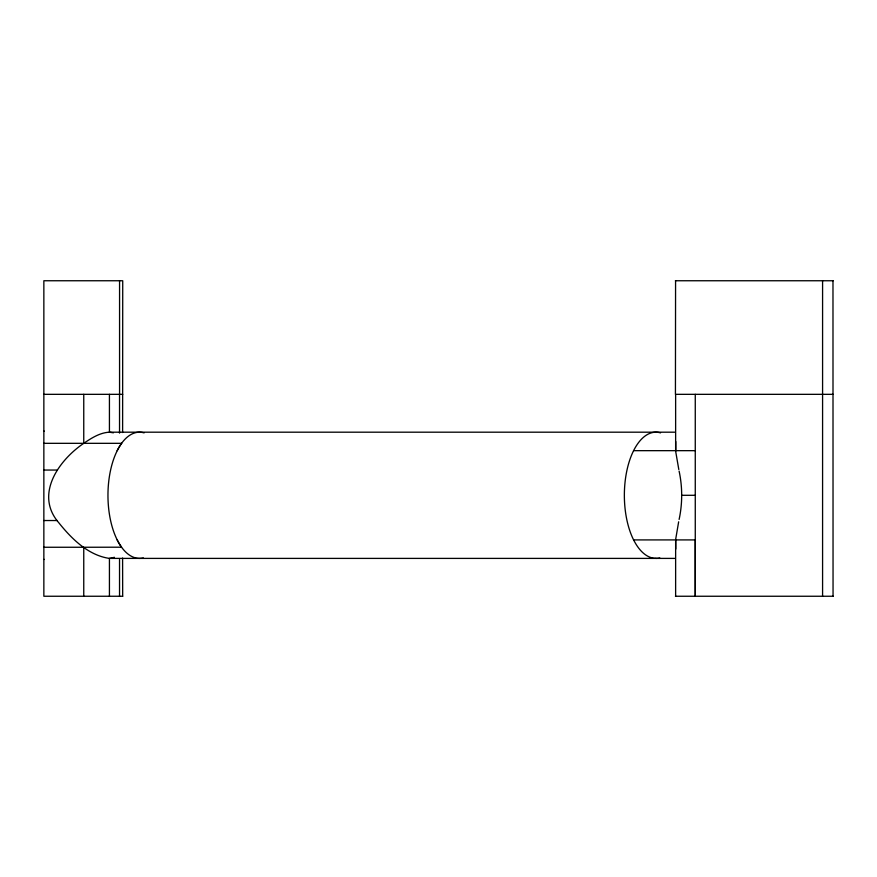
<?xml version="1.0" encoding="UTF-8"?>
<svg xmlns="http://www.w3.org/2000/svg" width="877" height="877" viewBox="0 0 877 877"><rect width="100%" height="100%" fill="white"/><g stroke="black" fill="none" stroke-linecap="round" stroke-linejoin="round"><path stroke-width="1.32" d="M83.754 394.332L83.754 443.323C58.759 460.239 34.302 494.683 58.858 522.835C71.64 538.796 88.314 555.393 109.428 558.397L674.698 558.397M119.535 433.117L119.535 394.332M675.575 280.75L675.433 394.332L833.139 394.332M675.63 596.25L675.641 539.914M122.616 432.525L122.725 280.75L43.85 280.75L43.85 596.25L122.714 596.25M679.116 471.157C682.536 487.042 682.536 503.541 679.116 519.425M675.728 441.515L675.761 451.896L678.809 469.557M678.655 521.815L675.728 538.993L675.728 549.068M114.438 557.323L109.428 558.397L109.428 596.25M675.4 280.75L833.139 280.75M43.85 394.332L122.725 394.332M674.698 432.186L109.428 432.186C99.868 432.657 91.438 438.094 83.754 443.323L121.596 443.323M83.633 443.323L43.85 443.323M633.6 450.668L695.264 450.668M43.85 470.05L57.257 470.05M681.747 495.297L695.264 495.297M43.85 520.532L57.257 520.532M660.534 432.876A63.078 31.539 -90 0 0 655.908 432.186A63.111 31.55 90 0 0 626.759 471.146A63.111 31.55 90 0 0 633.6 539.914L695.264 539.914L695.264 596.25L695.264 394.332M43.85 547.259L83.633 547.259M675.443 596.25L833.139 596.25M113.407 432.81L109.428 432.186L109.428 394.332M122.594 558.057L122.681 596.25M832.975 280.75L833.051 596.25M822.582 280.75L822.582 596.25M675.63 394.332L675.641 450.668M119.568 280.75L119.568 394.332M119.535 559.515L119.535 596.25M83.754 596.25L83.754 547.259L121.552 547.204A63.078 31.539 -90 0 1 117.189 539.892M44.288 559.427A52.423 42.48 1.7 0 1 43.872 559.427M43.872 431.155A52.423 42.48 -1.7 0 1 44.288 431.155M659.789 557.925A63.111 31.55 90 0 1 655.919 558.397M655.897 558.342A63.078 31.539 -90 0 1 633.589 539.837M117.167 450.679A63.078 31.539 -90 0 1 144.113 432.876M143.357 557.915A63.078 31.539 90 0 1 110.009 517.693A63.078 31.539 90 0 1 121.629 443.345"/></g></svg>
